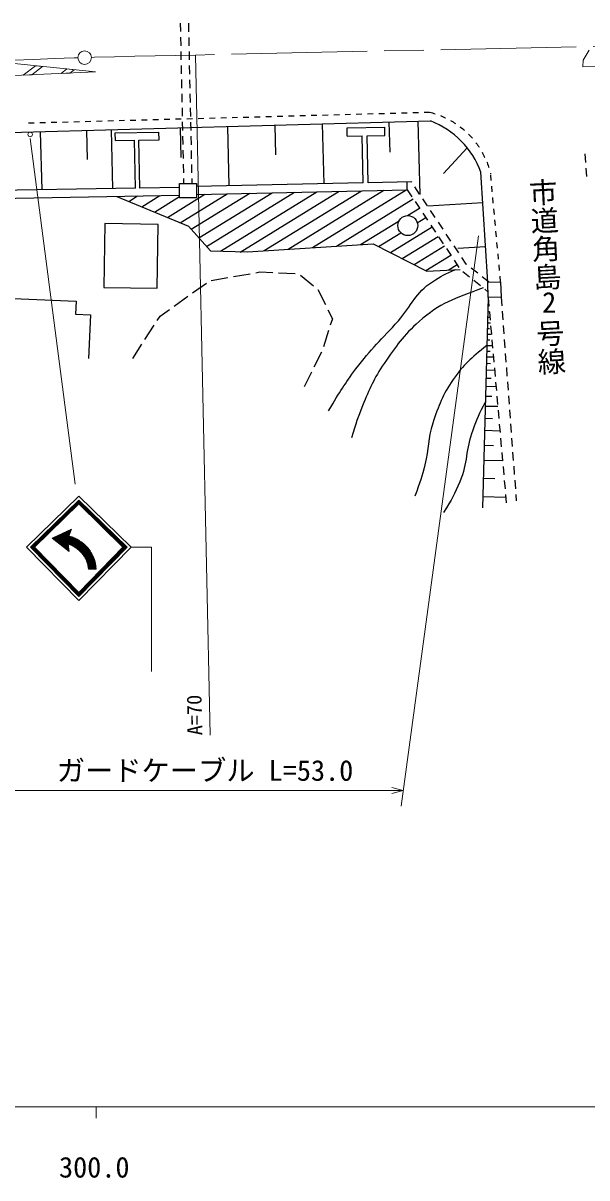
# Model space of a CAD drawing. Units: millimetres, scale not verified. Extents: x 40000 to 680000, y 20000 to 380000.
# Drawn here: x 358548 to 408420, y 198715 to 300946 of the extents above; entities that cross this region are included whole.
import ezdxf
from ezdxf.enums import TextEntityAlignment as Align

# ---------------------------------------------------------------- set-up
doc = ezdxf.new("R2010")
doc.units = ezdxf.units.MM
doc.header["$LTSCALE"] = 1000
doc.linetypes.add('CHAIN', pattern=[18.5, 12, -1.5, 3.5, -1.5])
for name, color, linetype, lineweight in [('M-BGD', 7, 'Continuous', 25), ('M-BMK', 2, 'CHAIN', 13), ('M-BMK-SRVR', 3, 'Continuous', 13), ('M-STR-HTXT', 7, 'Continuous', 13), ('M-STR-STRC', 7, 'Continuous', 13), ('M-TTL-BAND', 7, 'Continuous', 13)]:
    doc.layers.add(name, color=color, linetype=linetype, lineweight=lineweight)
doc.styles.add('@ＭＳ ゴシック', font='')
doc.styles.add('ＭＳ ゴシック', font='')
doc.styles.get('@ＭＳ ゴシック').set_extended_font_data('@MS Gothic')
doc.styles.get('ＭＳ ゴシック').set_extended_font_data('MS Gothic')

msp = doc.modelspace()

# ---------------------------------------------------------------- linework, layer by layer
at = {"layer": 'M-BGD'}
for p, q in [((372445, 300946), (372461, 300196)), ((373172, 300929), (373188, 300180)), ((372472, 299696), (372488, 298946)), ((373198, 299680), (373215, 298930)), ((372499, 298446), (372515, 297696)), ((373225, 298430), (373241, 297680)), ((372526, 297197), (372542, 296447)), ((373252, 297180), (373268, 296430)), ((372553, 295947), (372569, 295197)), ((373279, 295931), (373295, 295181)), ((372579, 294697), (372595, 293947)), ((373306, 294681), (373322, 293931)), ((372606, 293447), (372622, 292698)), ((373332, 293431), (373348, 292681)), ((369030, 292378), (369530, 292391)), ((370030, 292405), (370530, 292418)), ((371030, 292432), (371529, 292445)), ((372029, 292459), (372529, 292472)), ((373029, 292485), (373529, 292499)), ((374029, 292512), (374528, 292526)), ((375028, 292539), (375528, 292553)), ((376028, 292566), (376528, 292579)), ((377027, 292593), (377527, 292606)), ((378027, 292620), (378527, 292633)), ((379027, 292647), (379527, 292660)), ((380026, 292673), (380526, 292687)), ((381026, 292700), (381526, 292714)), ((382026, 292727), (382525, 292741)), ((383025, 292754), (383525, 292767)), ((384025, 292781), (384525, 292794)), ((385025, 292808), (385524, 292821)), ((386024, 292835), (386524, 292848)), ((387024, 292861), (387524, 292875)), ((388023, 292888), (388523, 292902)), ((389023, 292915), (389523, 292929)), ((390023, 292942), (390523, 292956)), ((391022, 292969), (391522, 292982)), ((392022, 292996), (392522, 293009)), ((393022, 293023), (393521, 293036)), ((394021, 293050), (394510, 293063)), ((394510, 293063), (394638, 293029)), ((394638, 293029), (394766, 292994)), ((394766, 292994), (394893, 292956)), ((394893, 292956), (394991, 292925)), ((395461, 292755), (395516, 292733)), ((395516, 292733), (395638, 292681)), ((395638, 292681), (395760, 292628)), ((395760, 292628), (395880, 292572)), ((395880, 292572), (395918, 292554)), ((352036, 291108), (394588, 292281)), ((359034, 292109), (359534, 292123)), ((360034, 292136), (360533, 292150)), ((361033, 292163), (361533, 292177)), ((362033, 292190), (362533, 292203)), ((363032, 292217), (363532, 292230)), ((364032, 292244), (364532, 292257)), ((364158, 291442), (364228, 288875)), ((365032, 292271), (365532, 292284)), ((366031, 292297), (366531, 292311)), ((366326, 291502), (366459, 286303)), ((367031, 292324), (367531, 292338)), ((368031, 292351), (368531, 292365)), ((372441, 291671), (372513, 289061)), ((372633, 292198), (372649, 291448)), ((373359, 292181), (373375, 291432)), ((376616, 291786), (376761, 286540)), ((380813, 291901), (380885, 289278)), ((385010, 292017), (385155, 286727)), ((387217, 291672), (390548, 291728)), ((387229, 290943), (387217, 291672)), ((390561, 290999), (390548, 291728)), ((390901, 292179), (390989, 289507)), ((393473, 292250), (393652, 285775)), ((396361, 292322), (396465, 292262)), ((396465, 292262), (396579, 292194)), ((396579, 292194), (396691, 292124)), ((396691, 292124), (396787, 292061)), ((397195, 291771), (397232, 291743)), ((397232, 291743), (397337, 291661)), ((397337, 291661), (397439, 291577)), ((397439, 291577), (397540, 291491)), ((397540, 291491), (397582, 291455)), ((360050, 291329), (360191, 286194)), ((366699, 291224), (370562, 291280)), ((366709, 290550), (366699, 291224)), ((366709, 290550), (368407, 290575)), ((368480, 286338), (368407, 290575)), ((368798, 290580), (370572, 290606)), ((368872, 286344), (368798, 290580)), ((370572, 290606), (370562, 291280)), ((372660, 290948), (372676, 290198)), ((373386, 290932), (373402, 290182)), ((387229, 290943), (388533, 290965)), ((388626, 286805), (388533, 290965)), ((388981, 290972), (390561, 290999)), ((389074, 286815), (388981, 290972)), ((397947, 291113), (398022, 291036)), ((398022, 291036), (398113, 290940)), ((398113, 290940), (398203, 290843)), ((398203, 290843), (398287, 290747)), ((398602, 290359), (398623, 290331)), ((372686, 289698), (372702, 288948)), ((373413, 289682), (373429, 288932)), ((397834, 289895), (395726, 287630)), ((398623, 290331), (398702, 290225)), ((398702, 290225), (398778, 290117)), ((398778, 290117), (398853, 290007)), ((398853, 290007), (398890, 289950)), ((399150, 289523), (399196, 289441)), ((399196, 289441), (399259, 289324)), ((399259, 289324), (399319, 289206)), ((408243, 289360), (408302, 288613)), ((372713, 288449), (372729, 287699)), ((373439, 288432), (373456, 287682)), ((399319, 289206), (399377, 289087)), ((399377, 289087), (399381, 289080)), ((399581, 288621), (399589, 288601)), ((399589, 288601), (399636, 288478)), ((399636, 288478), (399681, 288353)), ((399681, 288353), (399724, 288228)), ((399644, 278006), (399044, 287747)), ((399724, 288228), (399749, 288151)), ((399885, 287670), (399904, 287590)), ((399959, 287003), (399912, 287501)), ((408341, 288114), (408401, 287367)), ((372385, 286405), (368872, 286344)), ((372740, 287199), (372750, 286749)), ((373466, 287183), (373476, 286749)), ((388626, 286805), (373857, 286475)), ((392903, 286900), (389074, 286815)), ((392534, 286192), (392518, 286892)), ((392934, 286854), (392903, 286900)), ((393627, 285813), (393211, 286438)), ((400052, 286007), (400005, 286505)), ((354349, 285393), (372397, 285705)), ((366831, 285609), (373168, 282978)), ((367898, 285166), (368670, 285641)), ((369037, 284693), (370632, 285675)), ((370176, 284220), (372397, 285588)), ((371315, 283747), (374635, 285792)), ((372454, 283274), (376613, 285836)), ((373421, 282695), (378592, 285880)), ((373873, 285775), (392534, 286192)), ((374097, 281937), (380570, 285925)), ((374774, 281179), (382548, 285969)), ((376012, 280768), (384527, 286013)), ((377760, 280670), (386505, 286057)), ((379885, 280805), (388484, 286101)), ((382010, 280939), (390462, 286146)), ((384136, 281074), (392440, 286190)), ((386261, 281209), (393062, 285398)), ((392534, 286192), (392949, 285567)), ((394319, 284772), (393903, 285397)), ((400144, 285012), (400098, 285509)), ((392540, 283902), (393616, 284565)), ((393226, 285151), (393641, 284527)), ((399211, 285036), (394343, 284736)), ((395011, 283731), (394596, 284356)), ((400237, 284016), (400191, 284514)), ((388386, 281343), (391805, 283449)), ((393421, 283271), (394170, 283732)), ((393918, 284110), (394334, 283486)), ((395703, 282690), (395288, 283315)), ((400330, 283020), (400283, 283518)), ((373168, 282978), (375122, 280789)), ((390001, 281163), (391972, 282378)), ((391045, 280632), (394724, 282899)), ((394610, 283069), (395026, 282445)), ((396395, 281650), (395980, 282274)), ((400422, 282025), (400376, 282522)), ((378406, 280711), (389507, 281414)), ((389507, 281414), (394275, 278991)), ((392090, 280102), (395278, 282065)), ((393135, 279571), (395832, 281232)), ((395303, 282028), (395718, 281404)), ((397087, 280609), (396672, 281233)), ((399451, 281141), (397017, 280991)), ((400515, 281029), (400469, 281527)), ((375122, 280789), (378406, 280711)), ((394180, 279040), (396386, 280399)), ((395995, 280988), (396410, 280363)), ((397748, 279616), (397364, 280192)), ((400608, 280033), (400561, 280531)), ((394275, 278991), (397224, 279139)), ((396161, 279085), (396940, 279566)), ((396687, 279947), (397102, 279322)), ((397793, 279580), (397748, 279616)), ((398765, 278794), (398182, 279265)), ((400701, 279037), (400654, 279535)), ((375195, 278158), (376672, 278417)), ((377165, 278503), (378642, 278762)), ((379135, 278849), (379500, 278913)), ((379500, 278913), (380628, 278862)), ((381128, 278839), (382626, 278771)), ((383084, 278640), (384250, 277696)), ((397442, 278963), (398025, 278492)), ((398414, 278178), (398998, 277706)), ((399737, 278009), (399154, 278480)), ((400793, 278042), (400747, 278540)), ((373541, 277058), (374762, 277929)), ((384615, 277362), (385285, 276020)), ((399387, 277392), (399671, 277163)), ((354093, 276724), (363240, 276333)), ((363240, 276333), (363191, 275186)), ((371914, 275895), (373134, 276767)), ((399687, 276643), (399201, 258040)), ((399687, 276643), (399753, 275896)), ((400836, 276679), (400891, 275931)), ((363191, 275186), (364503, 275130)), ((364503, 275130), (364337, 271261)), ((370413, 274612), (370666, 275004)), ((370666, 275004), (371507, 275604)), ((385509, 275573), (385911, 274770)), ((399655, 275412), (399795, 275408)), ((399668, 275912), (399738, 275910)), ((399796, 275397), (399862, 274650)), ((400928, 275432), (400984, 274684)), ((369328, 272932), (370142, 274192)), ((385911, 274770), (385725, 274197)), ((399628, 274412), (399884, 274406)), ((399642, 274912), (399769, 274909)), ((399906, 274152), (399972, 273405)), ((401021, 274185), (401076, 273437)), ((385571, 273721), (385108, 272295)), ((399602, 273413), (399972, 273403)), ((399615, 273912), (399800, 273908)), ((368243, 271252), (369057, 272512)), ((399576, 272413), (400060, 272400)), ((399589, 272913), (399831, 272906)), ((400016, 272907), (400082, 272160)), ((401113, 272939), (401169, 272191)), ((384945, 271822), (384274, 270481)), ((399550, 271413), (400149, 271398)), ((399563, 271913), (399862, 271905)), ((400125, 271662), (400191, 270915)), ((401206, 271692), (401261, 270944)), ((384051, 270034), (383409, 268750)), ((399519, 270241), (400252, 270222)), ((399535, 270827), (399901, 270817)), ((400235, 270417), (400301, 269670)), ((401298, 270446), (401353, 269698)), ((399501, 269523), (399949, 269511)), ((400345, 269172), (400411, 268424)), ((401390, 269199), (401446, 268451)), ((399459, 267927), (400008, 267912)), ((399482, 268805), (400379, 268782)), ((400454, 267926), (400520, 267179)), ((401483, 267953), (401538, 267205)), ((399436, 267048), (400534, 267020)), ((399408, 265973), (400080, 265955)), ((400564, 266681), (400630, 265934)), ((401575, 266706), (401631, 265958)), ((399380, 264897), (400724, 264862)), ((400674, 265436), (400740, 264689)), ((401668, 265459), (401723, 264711)), ((400783, 264191), (400849, 263444)), ((401760, 264213), (401815, 263465)), ((399345, 263580), (400168, 263559)), ((400893, 262946), (400959, 262199)), ((401852, 262966), (401908, 262218)), ((399311, 262264), (400957, 262221)), ((401945, 261720), (402000, 260972)), ((401003, 261700), (401068, 260953)), ((399269, 260652), (400276, 260625)), ((401112, 260455), (401178, 259708)), ((402037, 260473), (402093, 259725)), ((399227, 259040), (401242, 258987)), ((401222, 259210), (401288, 258463)), ((402130, 259226), (402171, 258665))]:
    msp.add_line(p, q, dxfattribs=at)
msp.add_lwpolyline([(368480, 286338), (354505, 286096), (352262, 287189), (351622, 290556)], dxfattribs=at)
for points in [[(372397, 286749), (373873, 286749), (373873, 285477), (372397, 285477)], [(365791, 283206), (365701, 277549), (370418, 277473), (370509, 283130)], [(399644, 278006), (400793, 278042), (400836, 276679), (399687, 276643)]]:
    msp.add_lwpolyline(points, close=True, dxfattribs=at)
at = {"layer": 'M-BGD', "lineweight": 13}
msp.add_circle((359168, 291091), 200, dxfattribs=at)
at = {"layer": 'M-BGD'}
msp.add_circle((392576, 283021), 882, dxfattribs=at)
msp.add_arc((391850, 285133), 7654, 19.96471, 69.03886, dxfattribs=at)
for points, knots in [([(385571, 266630), (386623, 268411), (386967, 268948), (387996, 270340), (389312, 272123), (390282, 272934), (391742, 274601), (392922, 275947), (393259, 277070), (394754, 278054), (395509, 278551), (395862, 278761), (396808, 279118)], [0, 0, 0, 0, 1, 1, 1, 2, 2, 2, 3, 3, 3, 4, 4, 4, 4]), ([(399242, 277509), (396637, 276524), (395451, 276184), (393579, 274528), (392167, 273279), (391563, 272370), (390493, 270818), (389561, 269465), (389203, 268592), (388583, 267071), (388142, 265987), (387998, 265585), (387592, 264243)], [0, 0, 0, 0, 1, 1, 1, 2, 2, 2, 3, 3, 3, 4, 4, 4, 4]), ([(399576, 272413), (398124, 271227), (397539, 270749), (396591, 269385), (395642, 268020), (395317, 267106), (394791, 265529), (394329, 264143), (394466, 263267), (394093, 261855), (393801, 260750), (393675, 260359), (393212, 259064)], [0, 0, 0, 0, 1, 1, 1, 2, 2, 2, 3, 3, 3, 4, 4, 4, 4]), ([(399446, 267439), (398860, 266298), (398703, 265917), (398317, 264904), (397664, 263190), (397897, 262037), (397179, 260349), (396709, 259245), (396488, 258811), (395746, 257631)], [0, 0, 0, 0, 1, 1, 1, 2, 2, 2, 3, 3, 3, 3])]:
    msp.add_open_spline(points, degree=3, knots=knots, dxfattribs=at)
at = {"layer": 'M-BMK'}
msp.add_line((462971, 300049), (373798, 298118), dxfattribs=at)
for points in [[(363390, 297875), (363068, 297866), (361281, 297806), (359493, 297738), (357706, 297661), (355919, 297573), (354133, 297473), (352348, 297361), (350563, 297235), (348780, 297094), (346998, 296936), (345218, 296761), (343440, 296567), (341664, 296354), (339890, 296119), (338120, 295863), (336353, 295584), (334590, 295280), (332832, 294951), (331079, 294596), (329331, 294213), (327590, 293802), (325857, 293362), (325179, 293181)], [(373798, 298118), (372010, 298082), (370221, 298046), (368433, 298007), (366645, 297965), (364856, 297918), (364590, 297910)]]:
    msp.add_lwpolyline(points, dxfattribs=at)
at = {"layer": 'M-BMK-SRVR'}
msp.add_circle((363990, 297893), 600, dxfattribs=at)
at = {"layer": 'M-STR-HTXT'}
for p, q in [((373798, 298118), (375102, 237922)), ((398831, 282114), (391981, 231617)), ((392161, 233019), (391161, 233282)), ((357120, 233019), (392161, 233019)), ((392161, 233019), (391161, 232755))]:
    msp.add_line(p, q, dxfattribs=at)
at = {"layer": 'M-STR-STRC'}
for p, q in [((408628, 298548), (408085, 297666)), ((364966, 296626), (353118, 297847)), ((408085, 297666), (408062, 297079)), ((357120, 296265), (364966, 296626)), ((359633, 297176), (358563, 296331)), ((359334, 296367), (360276, 297110)), ((360276, 297110), (359633, 297176)), ((362417, 296889), (361905, 296485)), ((361905, 296485), (362676, 296521)), ((363059, 296823), (362417, 296889)), ((362676, 296521), (363059, 296823)), ((408062, 297079), (413105, 297146)), ((358563, 296331), (359334, 296367)), ((359166, 290716), (363149, 260131)), ((361617, 255589), (362564, 254605)), ((361665, 255611), (362553, 254688)), ((361713, 255634), (362542, 254771)), ((361760, 255656), (362566, 254819)), ((361808, 255679), (362670, 254783)), ((361856, 255701), (362782, 254739)), ((361904, 255724), (362906, 254682)), ((361951, 255746), (363047, 254608)), ((361999, 255769), (363220, 254500)), ((362047, 255791), (363516, 254265)), ((362095, 255814), (365006, 252788)), ((362142, 255836), (364995, 252872)), ((362190, 255859), (364981, 252958)), ((362238, 255881), (364964, 253048)), ((362286, 255903), (362616, 255561)), ((362334, 255926), (362634, 255614)), ((362381, 255948), (362652, 255667)), ((362429, 255971), (362670, 255721)), ((362477, 255993), (362688, 255774)), ((362525, 256016), (362706, 255827)), ((362572, 256038), (362724, 255881)), ((362620, 256061), (362742, 255934)), ((362668, 256083), (362760, 255988)), ((362716, 256106), (362778, 256041)), ((362763, 256128), (362796, 256094)), ((361187, 255387), (361489, 255073)), ((361235, 255409), (361796, 254826)), ((361283, 255432), (362104, 254578)), ((361331, 255454), (362411, 254331)), ((361378, 255477), (362617, 254189)), ((361426, 255499), (362606, 254272)), ((361474, 255521), (362596, 254356)), ((361522, 255544), (362585, 254439)), ((361569, 255566), (362574, 254522)), ((362651, 255524), (364944, 253141)), ((362748, 255495), (364919, 253238)), ((362849, 255462), (364890, 253341)), ((362956, 255423), (364855, 253449)), ((363070, 255377), (364813, 253565)), ((363193, 255321), (364762, 253690)), ((363329, 255252), (364698, 253829)), ((363485, 255162), (364615, 253988)), ((363676, 255035), (364495, 254184)), ((363720, 254052), (365014, 252707)), ((363944, 253747), (365021, 252628)), ((364045, 253570), (364978, 252600)), ((368097, 254542), (369900, 254542)), ((369900, 254542), (369900, 243538)), ((364114, 253426), (364909, 252600)), ((364166, 253301), (364839, 252600)), ((364206, 253187), (364770, 252600)), ((364237, 253082), (364701, 252600)), ((364263, 252983), (364631, 252600)), ((364283, 252890), (364562, 252600)), ((364298, 252802), (364493, 252600)), ((364311, 252717), (364423, 252600)), ((364319, 252636), (364354, 252600)), ((365023, 252600), (364323, 252600))]:
    msp.add_line(p, q, dxfattribs=at)
for points in [[(368097, 254542), (363469, 259076), (358842, 254542), (363469, 249821)], [(359196, 254538), (363469, 258726), (367744, 254538), (363469, 250178)], [(359266, 254538), (363469, 258656), (367673, 254538), (363469, 250250)], [(359337, 254537), (363469, 258586), (367602, 254537), (363469, 250321)], [(359408, 254536), (363469, 258516), (367531, 254536), (363469, 250393)], [(359479, 254535), (363469, 258446), (367461, 254535), (363469, 250464)], [(359557, 254542), (363469, 258376), (367383, 254542), (363469, 250536)]]:
    msp.add_lwpolyline(points, close=True, dxfattribs=at)
msp.add_lwpolyline([(362607, 255535), (362816, 256153), (361132, 255360), (362620, 254163), (362535, 254828)], dxfattribs=at)
for centre, radius, start, end in [((361792, 252401), 2539, 4.49721, 72.97349), ((361794, 252405), 3234, 3.45696, 75.44714), ((361794, 252405), 3234, 3.45696, 75.44714)]:
    msp.add_arc(centre, radius, start, end, dxfattribs=at)
at = {"layer": 'M-TTL-BAND'}
for p, q in [((40000, 205000), (579000, 205000)), ((365000, 205000), (365000, 204000))]:
    msp.add_line(p, q, dxfattribs=at)

# ---------------------------------------------------------------- texts
at = {"layer": 'M-BGD', "style": '@ＭＳ ゴシック'}
msp.add_text('市道角島\u3000号線', height=1833, rotation=272.876, dxfattribs=at).set_placement((405340, 269749), align=Align.MIDDLE_RIGHT)
at = {"layer": 'M-STR-HTXT', "style": 'ＭＳ ゴシック'}
for s, p in [('2', (405084, 274754)), ('ガードケーブル L=53.0', (374640, 233319))]:
    msp.add_text(s, height=1833, dxfattribs=at).set_placement(p, align=Align.BOTTOM_CENTER)
msp.add_text('A=70', height=1320, rotation=91.241, dxfattribs=at).set_placement((374802, 237916), align=Align.BOTTOM_LEFT)
at = {"layer": 'M-TTL-BAND', "style": 'ＭＳ ゴシック'}
msp.add_text('300.0', height=1833, dxfattribs=at).set_placement((364844, 198195), align=Align.BOTTOM_CENTER)

doc.saveas('drawing.dxf')
